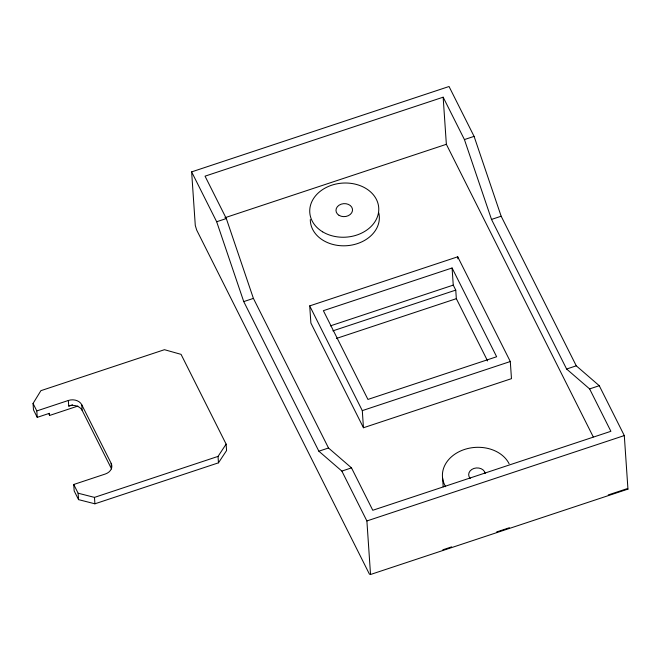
<?xml version="1.0" encoding="UTF-8"?>
<svg xmlns="http://www.w3.org/2000/svg" width="661" height="661" viewBox="0 0 661 661"><rect width="100%" height="100%" fill="white"/><g stroke="black" fill="none" stroke-linecap="round" stroke-linejoin="round"><path stroke-width="0.99" d="M37.247 417.355L33.488 409.878L33.05 403.45L40.899 390.668L164.457 349.694L181.064 354.362L226.128 444.126L226.566 450.546L218.469 462.832L94.911 503.806L78.552 499.633L74.172 490.908L73.735 484.488L105.264 474.028A10.369 8.122 -3.9 0 0 111.164 463.344L81.749 404.755A10.369 8.122 -3.9 0 0 68.339 400.475L36.809 410.935L37.247 417.355L49.468 413.299L49.616 415.447L77.849 406.077M218.469 462.832L218.031 456.404L226.128 444.126M191.632 171.885L449.042 86.508L474.086 136.373L501.162 216.221L576.268 365.822L599.263 385.71L624.298 435.574L627.95 489.115L370.532 574.492L369.433 574.136L196.681 230.061L195.284 225.426L191.632 171.885L216.668 221.749L243.744 301.598L318.858 451.199L341.853 471.086L366.888 520.951L370.532 574.492M443.151 97.192L205.042 176.165L226.318 218.551L253.403 298.4L328.509 448.001L351.503 467.881L372.779 510.275L610.888 431.303L589.612 388.916L566.617 369.028L491.511 219.427L464.427 139.578L443.151 97.192L446.357 144.305L593.248 436.88M224.905 217.75L446.357 144.305M216.668 221.749L226.318 218.551M464.427 139.578L474.086 136.373M243.744 301.598L253.403 298.4M491.511 219.427L501.162 216.221M309.712 305.894L457.726 256.807L510.3 361.526L511.474 378.662L363.459 427.75L310.885 323.031L309.712 305.894L362.294 410.621L363.459 427.75M452.083 267.986L323.369 310.678L367.937 399.434L496.642 356.75L452.083 267.986L453.248 285.122L455.751 290.105L456.338 298.673L487.611 360.972M68.339 400.475L68.719 406.044L72.619 404.747M330.393 325.865L453.248 285.122M332.896 330.855L455.751 290.105M336.408 338.449L456.338 298.673M73.735 484.488L78.114 493.213L94.473 497.386L218.031 456.404M362.294 410.621L510.3 361.526M318.858 451.199L328.509 448.001M566.617 369.028L576.268 365.822M341.853 471.086L351.503 467.881M589.612 388.916L599.263 385.71M366.888 520.951L624.298 435.574M442.837 549.795L451.645 546.87M496.667 531.94L509.391 527.718M608.244 494.932L626.843 488.768L627.95 489.115M81.749 404.755L82.129 410.324L111.544 468.913L111.164 463.344M48.724 413.662L49.616 415.447M33.05 403.45L36.809 410.935M457.726 256.807L457.866 258.823M442.622 478.283L443.2 486.843M94.473 497.386L94.911 503.806M78.114 493.213L78.552 499.633M68.719 406.044A10.369 8.122 -3.9 0 1 82.129 410.324M378.778 212.85A34.554 27.084 -3.9 0 1 347.95 245.611A34.554 27.084 -3.9 0 1 310.306 219.526M470.26 478.448A8.296 6.503 -3.9 0 1 473.937 468.442A8.296 6.503 -3.9 0 1 485.174 473.499M445.646 486.703A34.554 27.084 -3.9 0 1 463.378 449.852A34.554 27.084 -3.9 0 1 509.119 463.758M339.06 215.337A8.296 6.503 -3.9 0 0 352.437 210.909A8.296 6.503 -3.9 0 0 341.241 204.15A8.296 6.503 -3.9 0 0 339.06 215.337M322.642 231.837A34.554 27.084 -3.9 0 0 378.373 213.354A34.554 27.084 -3.9 0 0 331.731 185.196A34.554 27.084 -3.9 0 0 322.642 231.837"/></g></svg>
